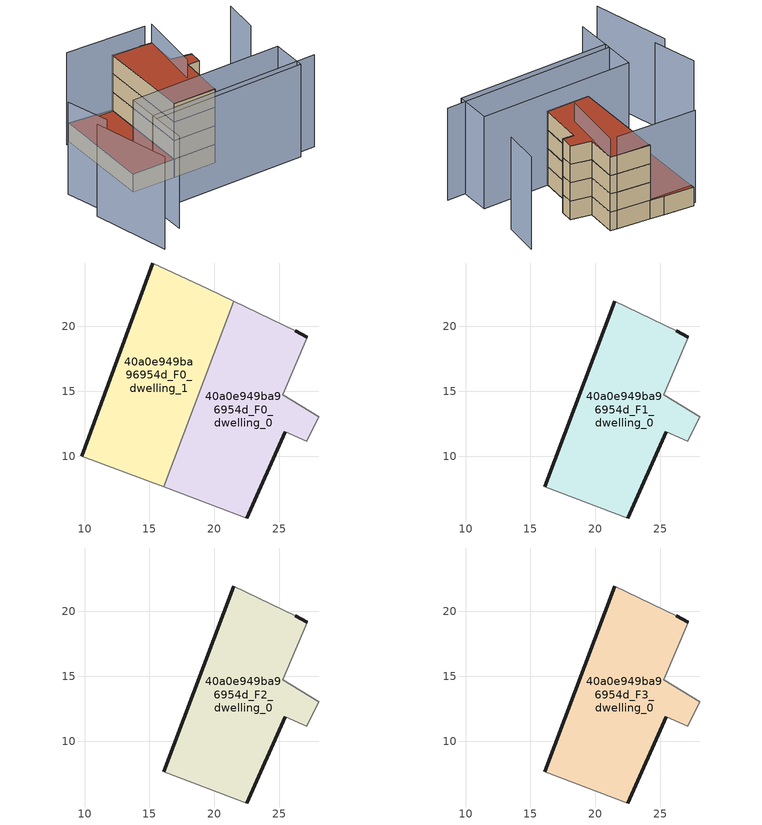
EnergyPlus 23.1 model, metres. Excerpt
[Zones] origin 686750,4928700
40a0e949ba96954d_F0_dwelling_0
 floor ground (EU_floor_Construction): 22.48,5.24 25.45,11.87 27.12,11.14 28.02,13.05 25.27,14.74 27.16,19.17 26.21,19.67 21.48,21.92 16.12,7.63 z0
 wall outside (EU_wall_Construction): 25.45,11.87 22.48,5.24 / 26.21,19.67 27.16,19.17 z0:3
 wall adiabatic (EU_wall_Construction): 22.48,5.24 16.12,7.63 / 21.48,21.92 26.21,19.67 / 27.16,19.17 25.27,14.74 28.02,13.05 27.12,11.14 25.45,11.87 z0:3
 wall to 40a0e949ba96954d_F0_dwelling_1 (EU_wall_Construction): 16.12,7.63 21.48,21.92 z0:3
40a0e949ba96954d_F0_dwelling_1
 floor ground (EU_floor_Construction): 16.12,7.63 21.48,21.92 19.49,22.87 15.27,24.87 9.8,10 z0
 wall outside (EU_wall_Construction): 9.8,10 15.27,24.87 z0:3
 wall adiabatic (EU_wall_Construction): 16.12,7.63 9.8,10 / 15.27,24.87 19.49,22.87 21.48,21.92 z0:3
 roof outside (EU_roof_Construction): 19.49,22.87 21.48,21.92 16.12,7.63 9.8,10 15.27,24.87 z3
40a0e949ba96954d_F1_dwelling_0
 floor to 40a0e949ba96954d_F0_dwelling_0 (EU_floor_Construction): 22.48,5.24 25.45,11.87 27.12,11.14 28.02,13.05 25.27,14.74 27.16,19.17 26.21,19.67 21.48,21.92 16.12,7.63 z3
 wall outside (EU_wall_Construction): 25.45,11.87 22.48,5.24 / 16.12,7.63 21.48,21.92 / 26.21,19.67 27.16,19.17 z3:6
 wall adiabatic (EU_wall_Construction): 22.48,5.24 16.12,7.63 / 21.48,21.92 26.21,19.67 / 27.16,19.17 25.27,14.74 28.02,13.05 27.12,11.14 25.45,11.87 z3:6
40a0e949ba96954d_F2_dwelling_0
 floor to 40a0e949ba96954d_F1_dwelling_0 (EU_floor_Construction): 22.48,5.24 25.45,11.87 27.12,11.14 28.02,13.05 25.27,14.74 27.16,19.17 26.21,19.67 21.48,21.92 16.12,7.63 z6
 wall outside (EU_wall_Construction): 25.45,11.87 22.48,5.24 / 16.12,7.63 21.48,21.92 / 26.21,19.67 27.16,19.17 z6:9
 wall adiabatic (EU_wall_Construction): 22.48,5.24 16.12,7.63 / 21.48,21.92 26.21,19.67 / 27.16,19.17 25.27,14.74 28.02,13.05 27.12,11.14 25.45,11.87 z6:9
40a0e949ba96954d_F3_dwelling_0
 floor to 40a0e949ba96954d_F2_dwelling_0 (EU_floor_Construction): 22.48,5.24 25.45,11.87 27.12,11.14 28.02,13.05 25.27,14.74 27.16,19.17 26.21,19.67 21.48,21.92 16.12,7.63 z9
 wall outside (EU_wall_Construction): 25.45,11.87 22.48,5.24 / 16.12,7.63 21.48,21.92 / 26.21,19.67 27.16,19.17 z9:12
 wall adiabatic (EU_wall_Construction): 22.48,5.24 16.12,7.63 / 21.48,21.92 26.21,19.67 / 27.16,19.17 25.27,14.74 28.02,13.05 27.12,11.14 25.45,11.87 z9:12
 roof outside (EU_roof_Construction): 27.16,19.17 25.27,14.74 28.02,13.05 27.12,11.14 25.45,11.87 22.48,5.24 16.12,7.63 21.48,21.92 26.21,19.67 z12
shading: 5.98,-0.42 8.13,5.6 / 8.13,5.6 33.66,-3.51 / 34.71,7.86 37.21,13.02 / 2,10.55 0.48,-1.86 / 4.29,17.03 3.62,10.07 / 22.55,9.96 27.16,19.17 / 26.21,19.67 14.42,24.45 / 9.77,10.01 32.51,1.81 / 32.51,1.81 30.6,-3.49 / 30.6,-3.49 7.86,4.71 / 7.86,4.71 9.77,10.01 z0:15
[Building]
EU S2 Campaign: North Axis=0; Terrain=City; Solar Distribution=FullExterior
[Site:Location]
Bologna: Latitude=44.5; Longitude=11.25; Time Zone=1; Elevation=37
[SizingPeriod:WeatherFileDays]
AnnualSizingPeriod: Begin Month=1; Begin Day of Month=1; End Month=12; End Day of Month=31; Day of Week for Start Day=Monday; Use Weather File Daylight Saving Period=No; Use Weather File Rain and Snow Indicators=No
[MATERIAL]
EU_InternalMass_Material: Roughness=MediumRough; Thickness=0.1; Conductivity=1; Density=1800; Specific Heat=900; Thermal Absorptance=0.9; Solar Absorptance=0.7; Visible Absorptance=0.7
[MATERIAL:NOMASS] Roughness=MediumRough; Thermal Absorptance=0.9; Solar Absorptance=0.7; Visible Absorptance=0.7
Name | Thermal Resistance
EU_wall_NoMass | 0.937881
EU_roof_NoMass | 0.548572
EU_floor_NoMass | 0.71348
[CONSTRUCTION]
EU_wall_Construction: EU_wall_NoMass
EU_roof_Construction: EU_roof_NoMass
EU_floor_Construction: EU_floor_NoMass
EU_InternalMass_Construction: EU_InternalMass_Material
[ZONE] Type=1; Multiplier=1; Ceiling Height=autocalculate; Floor Area=autocalculate; Part of Total Floor Area=Yes
Name | Volume
40a0e949ba96954d_F0_dwelling_0; 40a0e949ba96954d_F1_dwelling_0; 40a0e949ba96954d_F2_dwelling_0; 40a0e949ba96954d_F3_dwelling_0 | 317.255
40a0e949ba96954d_F0_dwelling_1 | 317.242
[INTERNALMASS] Construction=EU_InternalMass_Construction
Name | Zone or ZoneList | Surface Area
40a0e949ba96954d_F0_dwelling_0_EU_InternalMass | 40a0e949ba96954d_F0_dwelling_0 | 105.752
40a0e949ba96954d_F0_dwelling_1_EU_InternalMass | 40a0e949ba96954d_F0_dwelling_1 | 105.747
40a0e949ba96954d_F1_dwelling_0_EU_InternalMass | 40a0e949ba96954d_F1_dwelling_0 | 211.499
40a0e949ba96954d_F2_dwelling_0_EU_InternalMass | 40a0e949ba96954d_F2_dwelling_0 | 211.499
40a0e949ba96954d_F3_dwelling_0_EU_InternalMass | 40a0e949ba96954d_F3_dwelling_0 | 211.499
[OTHEREQUIPMENT] Fuel Type=Electricity; Design Level Calculation Method=Watts/Area; Power per Zone Floor Area=1; Fraction Latent=0; Fraction Radiant=0; Fraction Lost=0; Carbon Dioxide Generation Rate=0; EndUse Subcategory=EU_Step8_InternalGains
Name | Zone or ZoneList or Space or SpaceList | Schedule
EU_Step8_InternalGain_40a0e949ba96954d_F0_dwelling_0_f000 | 40a0e949ba96954d_F0_dwelling_0 | EU_Step8_GainSchedule_40a0e949ba96954d_F0_dwelling_0_f000
EU_Step8_InternalGain_40a0e949ba96954d_F0_dwelling_1_f000 | 40a0e949ba96954d_F0_dwelling_1 | EU_Step8_GainSchedule_40a0e949ba96954d_F0_dwelling_1_f000
EU_Step8_InternalGain_40a0e949ba96954d_F1_dwelling_0_f000 | 40a0e949ba96954d_F1_dwelling_0 | EU_Step8_GainSchedule_40a0e949ba96954d_F1_dwelling_0_f000
EU_Step8_InternalGain_40a0e949ba96954d_F2_dwelling_0_f000 | 40a0e949ba96954d_F2_dwelling_0 | EU_Step8_GainSchedule_40a0e949ba96954d_F2_dwelling_0_f000
EU_Step8_InternalGain_40a0e949ba96954d_F3_dwelling_0_f000 | 40a0e949ba96954d_F3_dwelling_0 | EU_Step8_GainSchedule_40a0e949ba96954d_F3_dwelling_0_f000
[ZONEVENTILATION:DESIGNFLOWRATE] Schedule=EU_AlwaysOn; Design Flow Rate Calculation Method=AirChanges/Hour; Air Changes per Hour=0.687892; Ventilation Type=Natural; Fan Pressure Rise=0; Fan Total Efficiency=1; Constant Term Coefficient=1; Temperature Term Coefficient=0; Velocity Term Coefficient=0; Velocity Squared Term Coefficient=0; Minimum Indoor Temperature=-100; Maximum Indoor Temperature=100; Delta Temperature=-100; Minimum Outdoor Temperature=-100; Maximum Outdoor Temperature=100; Maximum Wind Speed=40
Name | Zone or ZoneList or Space or SpaceList
EU_ConstantAir_40a0e949ba96954d_F0_dwelling_0 | 40a0e949ba96954d_F0_dwelling_0
EU_ConstantAir_40a0e949ba96954d_F0_dwelling_1 | 40a0e949ba96954d_F0_dwelling_1
EU_ConstantAir_40a0e949ba96954d_F1_dwelling_0 | 40a0e949ba96954d_F1_dwelling_0
EU_ConstantAir_40a0e949ba96954d_F2_dwelling_0 | 40a0e949ba96954d_F2_dwelling_0
EU_ConstantAir_40a0e949ba96954d_F3_dwelling_0 | 40a0e949ba96954d_F3_dwelling_0
[HVACTEMPLATE:THERMOSTAT] Constant Heating Setpoint=20; Constant Cooling Setpoint=50
EU_HeatOnly_40a0e949ba96954d_F0_dwelling_0; EU_HeatOnly_40a0e949ba96954d_F0_dwelling_1; EU_HeatOnly_40a0e949ba96954d_F1_dwelling_0; EU_HeatOnly_40a0e949ba96954d_F2_dwelling_0; EU_HeatOnly_40a0e949ba96954d_F3_dwelling_0
[HVACTEMPLATE:ZONE:IDEALLOADSAIRSYSTEM] System Availability Schedule=EU_AlwaysOn; Maximum Heating Supply Air Temperature=50; Minimum Cooling Supply Air Temperature=13; Maximum Heating Supply Air Humidity Ratio=0.0156; Minimum Cooling Supply Air Humidity Ratio=0.0077; Heating Limit=NoLimit; Cooling Limit=NoLimit; Heating Availability Schedule=EU_AlwaysOn; Cooling Availability Schedule=EU_CoolingOff; Dehumidification Control Type=ConstantSensibleHeatRatio; Cooling Sensible Heat Ratio=0.7; Dehumidification Setpoint=60; Humidification Control Type=None; Humidification Setpoint=30; Outdoor Air Method=None; Outdoor Air Flow Rate per Person=0.00944; Outdoor Air Flow Rate per Zone Floor Area=0; Outdoor Air Flow Rate per Zone=0; Demand Controlled Ventilation Type=None; Outdoor Air Economizer Type=NoEconomizer; Heat Recovery Type=None; Sensible Heat Recovery Effectiveness=0.7; Latent Heat Recovery Effectiveness=0.65
Name | Template Thermostat
40a0e949ba96954d_F0_dwelling_0 | EU_HeatOnly_40a0e949ba96954d_F0_dwelling_0
40a0e949ba96954d_F0_dwelling_1 | EU_HeatOnly_40a0e949ba96954d_F0_dwelling_1
40a0e949ba96954d_F1_dwelling_0 | EU_HeatOnly_40a0e949ba96954d_F1_dwelling_0
40a0e949ba96954d_F2_dwelling_0 | EU_HeatOnly_40a0e949ba96954d_F2_dwelling_0
40a0e949ba96954d_F3_dwelling_0 | EU_HeatOnly_40a0e949ba96954d_F3_dwelling_0
[SIZING:ZONE] Zone Cooling Design Supply Air Temperature Input Method=SupplyAirTemperature; Zone Cooling Design Supply Air Temperature=13; Zone Heating Design Supply Air Temperature Input Method=SupplyAirTemperature; Zone Heating Design Supply Air Temperature=50; Zone Cooling Design Supply Air Humidity Ratio=0.008; Zone Heating Design Supply Air Humidity Ratio=0.008; Cooling Design Air Flow Method=DesignDay; Cooling Design Air Flow Rate=0; Cooling Minimum Air Flow per Zone Floor Area=0.000762; Cooling Minimum Air Flow=0; Cooling Minimum Air Flow Fraction=0.2; Heating Design Air Flow Method=DesignDay; Heating Design Air Flow Rate=0; Heating Maximum Air Flow per Zone Floor Area=0.002032; Heating Maximum Air Flow=0.141576; Heating Maximum Air Flow Fraction=0.3; Account for Dedicated Outdoor Air System=No; Dedicated Outdoor Air System Control Strategy=NeutralSupplyAir; Dedicated Outdoor Air Low Setpoint Temperature for Design=autosize; Dedicated Outdoor Air High Setpoint Temperature for Design=autosize; Zone Load Sizing Method=Sensible Load Only No Latent Load; Zone Latent Cooling Design Supply Air Humidity Ratio Input Method=HumidityRatioDifference; Zone Cooling Design Supply Air Humidity Ratio Difference=0.005; Zone Latent Heating Design Supply Air Humidity Ratio Input Method=HumidityRatioDifference; Zone Humidification Design Supply Air Humidity Ratio Difference=0.005
40a0e949ba96954d_F0_dwelling_0; 40a0e949ba96954d_F0_dwelling_1; 40a0e949ba96954d_F1_dwelling_0; 40a0e949ba96954d_F2_dwelling_0; 40a0e949ba96954d_F3_dwelling_0
[SCHEDULE:CONSTANT]
Name | Hourly Value
EU_AlwaysOn | 1
EU_CoolingOff | 0
[SCHEDULE:FILE] Column Number=1; Rows to Skip at Top=0; Number of Hours of Data=8760; Column Separator=Comma; Interpolate to Timestep=No; Minutes per Item=60; Adjust Schedule for Daylight Savings=Yes
Name | File
EU_Step8_GainSchedule_40a0e949ba96954d_F0_dwelling_0_f000 | ../../schedules/40a0e949ba96954d/40a0e949ba96954d_F0_dwelling_0_f000_gain.csv
EU_Step8_GainSchedule_40a0e949ba96954d_F0_dwelling_1_f000 | ../../schedules/40a0e949ba96954d/40a0e949ba96954d_F0_dwelling_1_f000_gain.csv
EU_Step8_GainSchedule_40a0e949ba96954d_F1_dwelling_0_f000 | ../../schedules/40a0e949ba96954d/40a0e949ba96954d_F1_dwelling_0_f000_gain.csv
EU_Step8_GainSchedule_40a0e949ba96954d_F2_dwelling_0_f000 | ../../schedules/40a0e949ba96954d/40a0e949ba96954d_F2_dwelling_0_f000_gain.csv
EU_Step8_GainSchedule_40a0e949ba96954d_F3_dwelling_0_f000 | ../../schedules/40a0e949ba96954d/40a0e949ba96954d_F3_dwelling_0_f000_gain.csv
